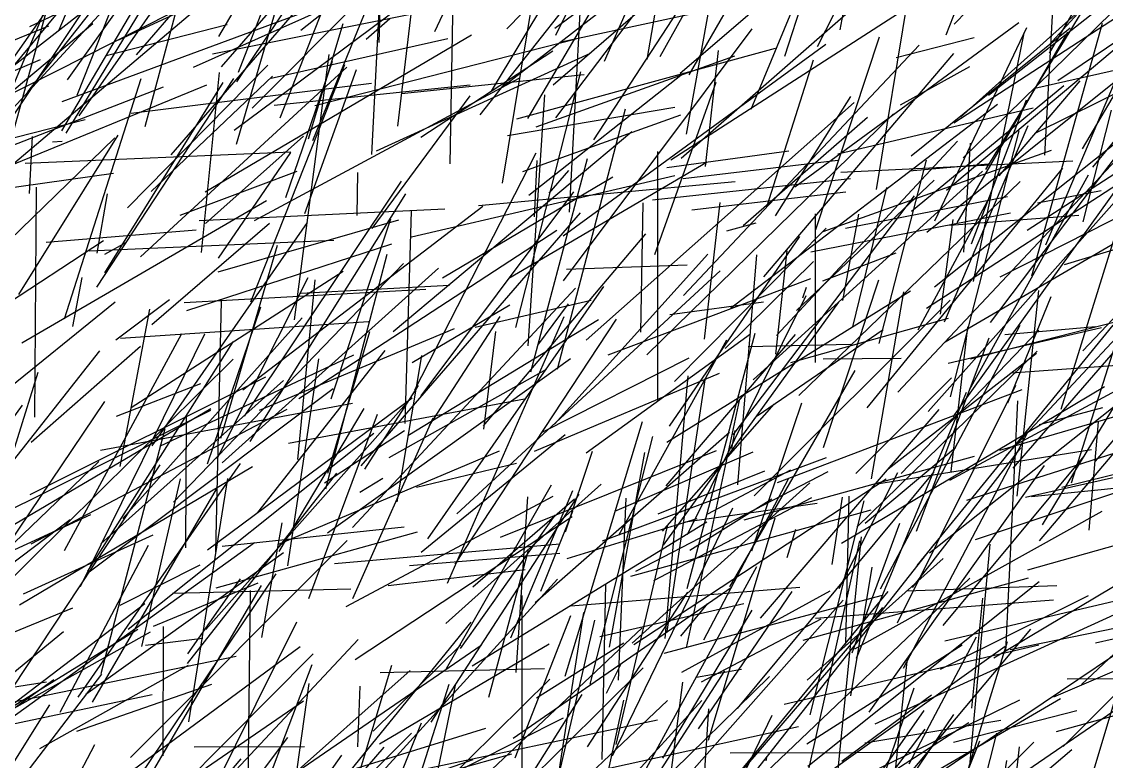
# Model space of a CAD drawing. Header units: metres. Extents: x 0 to 1019, y 0 to 619.
# Drawn here: x 688.9 to 769.9, y 428.6 to 483.8 of the extents above; entities that cross this region are included whole.
import ezdxf

# ---------------------------------------------------------------- set-up
doc = ezdxf.new("R2010")
doc.units = ezdxf.units.M

msp = doc.modelspace()

# ---------------------------------------------------------------- linework, layer by layer
at = {"color": 214}
for p, q in [((750.043, 483.164), (753.669, 502.077)), ((709.646, 455.63), (728.902, 468.195)), ((695.967, 460.005), (699.981, 463.027)), ((717.32, 414.732), (721.322, 434.234))]:
    msp.add_line(p, q, dxfattribs=at)
at = {"color": 133}
msp.add_line((715.636, 482.208), (716.243, 501.966), dxfattribs=at)
at = {"color": 111}
for p, q in [((748.355, 481.903), (758.179, 501.131)), ((691.941, 475.614), (699.178, 487.885))]:
    msp.add_line(p, q, dxfattribs=at)
at = {"color": 96}
for p, q in [((735.649, 480.931), (738.556, 498.116)), ((720.939, 473.142), (721.266, 491.117)), ((762.433, 451.382), (778.562, 468.642))]:
    msp.add_line(p, q, dxfattribs=at)
at = {"color": 220}
for p, q in [((697.51, 481.288), (711.712, 497.722)), ((743.178, 459.523), (750.854, 459.691)), ((751.296, 446.037), (764.749, 459.169)), ((725.788, 428.806), (729.94, 439.43))]:
    msp.add_line(p, q, dxfattribs=at)
at = {"color": 38}
for p, q in [((703.669, 482.648), (712.483, 497.7)), ((689.664, 452.39), (697.816, 459.534))]:
    msp.add_line(p, q, dxfattribs=at)
at = {"color": 165}
for p, q in [((725.171, 483.234), (739.204, 497.679)), ((748.2, 458.319), (748.202, 469.416)), ((712.696, 419.208), (728.365, 434.688)), ((735.456, 412.356), (744.972, 431.996))]:
    msp.add_line(p, q, dxfattribs=at)
at = {"color": 60}
for p, q in [((738.771, 479.79), (748.84, 497.286)), ((741.971, 451.9), (742.221, 453.251))]:
    msp.add_line(p, q, dxfattribs=at)
at = {"color": 250}
for p, q in [((691.741, 483.148), (697.363, 496.404)), ((758.497, 429.979), (767.708, 432.346))]:
    msp.add_line(p, q, dxfattribs=at)
at = {"color": 7}
for p, q in [((692.374, 479.423), (704.475, 496.441)), ((732.304, 445.006), (749.019, 451.224)), ((675.782, 433.95), (692.579, 446.599)), ((739.426, 419.888), (740.243, 432.481))]:
    msp.add_line(p, q, dxfattribs=at)
at = {"color": 129}
for p, q in [((703.87, 480.383), (718.146, 496.899)), ((702.376, 466.541), (703.708, 479.972))]:
    msp.add_line(p, q, dxfattribs=at)
at = {"color": 181}
for p, q in [((706.146, 477.319), (725.413, 496.624)), ((702.194, 468.926), (720.537, 469.783))]:
    msp.add_line(p, q, dxfattribs=at)
at = {"color": 35}
for p, q in [((736.612, 481.168), (745.253, 496.666)), ((736.215, 466.376), (740.79, 479.241)), ((749.875, 473.911), (764.453, 477.343))]:
    msp.add_line(p, q, dxfattribs=at)
at = {"color": 246}
for p, q in [((745.919, 481.192), (751.046, 497.007)), ((705.122, 480), (711.323, 495.926)), ((677.555, 469.636), (694.264, 483.621)), ((757.99, 471.191), (772.473, 483.351)), ((761.911, 472.258), (767.964, 479.342))]:
    msp.add_line(p, q, dxfattribs=at)
at = {"color": 241}
for p, q in [((757.972, 482.787), (763.411, 496.852)), ((737.144, 438.235), (739.959, 457.04))]:
    msp.add_line(p, q, dxfattribs=at)
at = {"color": 15}
for p, q in [((693.084, 478.287), (699.875, 495.34)), ((684.116, 438.267), (690.188, 457.591))]:
    msp.add_line(p, q, dxfattribs=at)
at = {"color": 24}
for p, q in [((724.027, 478.57), (733.739, 494.812)), ((763.884, 448.273), (772.355, 450.18))]:
    msp.add_line(p, q, dxfattribs=at)
at = {"color": 140}
for p, q in [((683.527, 474.654), (699.7, 494.127)), ((679.775, 471.26), (699.524, 478.897)), ((766.544, 454.836), (770.872, 468.754)), ((689.656, 444.788), (708.772, 454.849)), ((747.584, 434.616), (757.731, 443.699))]:
    msp.add_line(p, q, dxfattribs=at)
at = {"color": 183}
for p, q in [((709.782, 483.136), (723.542, 494.033)), ((752.788, 449.268), (768.813, 451.823))]:
    msp.add_line(p, q, dxfattribs=at)
at = {"color": 57}
for p, q in [((719.789, 483.034), (725.035, 494.098)), ((698.161, 475.938), (701.213, 487.243)), ((696.327, 460.152), (714.839, 461.377)), ((751.101, 421.119), (755.577, 434.04)), ((751.885, 429.947), (762.046, 431.626))]:
    msp.add_line(p, q, dxfattribs=at)
at = {"color": 189}
for p, q in [((723.186, 476.821), (737.268, 494.692)), ((729.391, 464.416), (743.475, 483.233)), ((713.658, 440.707), (719.658, 454.198)), ((737.99, 422.384), (753.243, 440.034))]:
    msp.add_line(p, q, dxfattribs=at)
at = {"color": 6}
for p, q in [((726.723, 476.545), (737.119, 494.142)), ((688.743, 463.403), (696.158, 475.292)), ((723.456, 453.355), (724.337, 460.645))]:
    msp.add_line(p, q, dxfattribs=at)
at = {"color": 3}
for p, q in [((728.628, 479.057), (746.483, 494.464)), ((748.77, 468.102), (765.828, 474.164))]:
    msp.add_line(p, q, dxfattribs=at)
at = {"color": 16}
for p, q in [((728.741, 483.279), (743.922, 494.509)), ((735.611, 458.899), (754.037, 476.885))]:
    msp.add_line(p, q, dxfattribs=at)
at = {"color": 243}
for p, q in [((732.446, 480.817), (738.468, 494.493)), ((758.567, 483.582), (765.548, 490.79)), ((724.952, 478.984), (732.635, 484.923))]:
    msp.add_line(p, q, dxfattribs=at)
at = {"color": 178}
for p, q in [((689.415, 478.535), (700.925, 493.196)), ((741.583, 468.146), (743.772, 468.753)), ((718.428, 449.02), (725.887, 450.821))]:
    msp.add_line(p, q, dxfattribs=at)
at = {"color": 81}
for p, q in [((708.243, 476.579), (714.824, 493.288)), ((697.188, 427.877), (709.738, 437.125)), ((735.758, 414.601), (738.294, 434.459))]:
    msp.add_line(p, q, dxfattribs=at)
at = {"color": 121}
for p, q in [((710.691, 474.901), (718.292, 493.602)), ((728.824, 476.585), (736.388, 486.568)), ((743.559, 457.018), (760.683, 472.61)), ((764.93, 445.004), (779.445, 462.175)), ((734.657, 437.277), (753.47, 449.64))]:
    msp.add_line(p, q, dxfattribs=at)
at = {"color": 235}
for p, q in [((738.566, 475.379), (741.761, 493.095)), ((693.974, 466.656), (712.245, 467.464)), ((688.322, 434.101), (699.294, 450.691))]:
    msp.add_line(p, q, dxfattribs=at)
at = {"color": 130}
for p, q in [((765.607, 481.979), (776.239, 493.664)), ((726.767, 459.56), (728, 478.306)), ((748.744, 464.421), (754.233, 466.505)), ((684.026, 430.453), (698.698, 433.533))]:
    msp.add_line(p, q, dxfattribs=at)
at = {"color": 68}
for p, q in [((765.322, 473.788), (766.355, 492.495)), ((701.77, 480.377), (713.332, 485.538)), ((717.298, 478.397), (730.933, 479.83)), ((695.21, 421.75), (706.839, 441.67))]:
    msp.add_line(p, q, dxfattribs=at)
at = {"color": 10}
for p, q in [((768.134, 474.265), (778.722, 492.293)), ((736.037, 470.459), (750.808, 472.055)), ((703.92, 450.834), (720.063, 465.374)), ((733.338, 429.817), (737.162, 446.116))]:
    msp.add_line(p, q, dxfattribs=at)
at = {"color": 225}
for p, q in [((704.979, 474.615), (709.987, 491.681)), ((754.551, 477.557), (759.719, 480.428)), ((758.104, 458.272), (769.565, 460.934)), ((748.771, 458.607), (754.597, 458.656))]:
    msp.add_line(p, q, dxfattribs=at)
at = {"color": 42}
for p, q in [((738.093, 479.911), (751.822, 491.712)), ((743.403, 477.223), (749.609, 492.167))]:
    msp.add_line(p, q, dxfattribs=at)
at = {"color": 114}
for p, q in [((759.219, 473.599), (777.945, 491.955)), ((697.132, 476.922), (715.06, 479.183)), ((705.445, 456.274), (723.371, 469.999))]:
    msp.add_line(p, q, dxfattribs=at)
at = {"color": 131}
for p, q in [((761.121, 478.273), (778.495, 491.957)), ((747.86, 466.586), (762.764, 469.503)), ((697.921, 437.118), (700.803, 449.646)), ((729.932, 440.156), (747.032, 441.556)), ((729.391, 427.301), (746.925, 431.159))]:
    msp.add_line(p, q, dxfattribs=at)
at = {"color": 107}
for p, q in [((766.29, 479.381), (784.836, 491.775)), ((676.849, 456.569), (695.893, 475.099)), ((680.068, 450.005), (695.919, 462.858)), ((685.095, 439.147), (704.737, 458.58))]:
    msp.add_line(p, q, dxfattribs=at)
at = {"color": 154}
for p, q in [((700.095, 473.816), (715.269, 491.324)), ((738.565, 437.028), (742.542, 455.494)), ((723.821, 433.344), (726.78, 444.328))]:
    msp.add_line(p, q, dxfattribs=at)
at = {"color": 123}
for p, q in [((728.813, 482.765), (733.051, 491.297)), ((687.205, 479.609), (698.203, 488.204)), ((766.583, 449.01), (779.931, 452.307)), ((736.899, 436.641), (753.216, 440.97)), ((752.66, 431.353), (770.8, 439.634))]:
    msp.add_line(p, q, dxfattribs=at)
at = {"color": 52}
for p, q in [((765.679, 481.404), (771.134, 490.833)), ((768.899, 472.896), (779.05, 485.223))]:
    msp.add_line(p, q, dxfattribs=at)
at = {"color": 55}
for p, q in [((693.245, 476.725), (702.868, 490.563)), ((703.615, 465.08), (717.096, 468.961)), ((756.715, 410.81), (761.747, 430.656))]:
    msp.add_line(p, q, dxfattribs=at)
at = {"color": 115}
for p, q in [((715.089, 473.85), (715.896, 489.867)), ((683.596, 476.051), (702.351, 485.577)), ((742.8, 468.56), (752.076, 476.646)), ((700.775, 469.326), (709.507, 472.609)), ((747.564, 429.865), (759.155, 437.251))]:
    msp.add_line(p, q, dxfattribs=at)
at = {"color": 150}
for p, q in [((724.838, 471.718), (727.859, 489.923)), ((736.979, 437.729), (738.712, 457.338)), ((733.758, 424.119), (744.77, 434.89))]:
    msp.add_line(p, q, dxfattribs=at)
at = {"color": 210}
for p, q in [((705.004, 479.28), (711.834, 489.42)), ((691.258, 474.784), (691.967, 474.832))]:
    msp.add_line(p, q, dxfattribs=at)
at = {"color": 180}
for p, q in [((759.039, 476.628), (773.068, 489.224)), ((686.907, 481.794), (690.969, 483.458)), ((741.456, 459.372), (748.059, 465.855)), ((752.222, 432.237), (765.299, 450.648)), ((726.311, 426.16), (726.314, 440.93))]:
    msp.add_line(p, q, dxfattribs=at)
at = {"color": 54}
for p, q in [((760.918, 472.737), (771.127, 489.506)), ((679.522, 467.767), (695.837, 485.49)), ((687.043, 443.382), (695.155, 455.408))]:
    msp.add_line(p, q, dxfattribs=at)
at = {"color": 72}
for p, q in [((738.189, 473.564), (755.743, 489.001)), ((726.806, 470.824), (738.268, 479.86)), ((745.252, 458.951), (746.081, 466.654)), ((731.315, 421.331), (733.9, 433.131))]:
    msp.add_line(p, q, dxfattribs=at)
at = {"color": 188}
msp.add_line((687.008, 472.047), (705.728, 487.884), dxfattribs=at)
at = {"color": 87}
for p, q in [((689.564, 483.413), (698.355, 487.611)), ((768.156, 459.2), (784.424, 476.394)), ((750.102, 472.523), (767.42, 473.366)), ((738.977, 469.719), (750.467, 471.065)), ((755.758, 445.729), (761.167, 460.16))]:
    msp.add_line(p, q, dxfattribs=at)
at = {"color": 205}
for p, q in [((717.035, 475.961), (718.41, 487.652)), ((711.806, 450.062), (714.947, 460.635))]:
    msp.add_line(p, q, dxfattribs=at)
at = {"color": 122}
msp.add_line((684.825, 471.511), (695.195, 487.067), dxfattribs=at)
at = {"color": 135}
for p, q in [((704.821, 475.669), (720.244, 487.165)), ((756.707, 444.126), (772.864, 456.943))]:
    msp.add_line(p, q, dxfattribs=at)
at = {"color": 37}
msp.add_line((686.377, 468.428), (691.288, 486.385), dxfattribs=at)
at = {"color": 110}
for p, q in [((692.275, 475.445), (698.808, 486.172)), ((745.226, 469.267), (750.849, 478.167)), ((761.123, 425.927), (777.859, 437.398)), ((675.588, 432.163), (690.799, 434.487))]:
    msp.add_line(p, q, dxfattribs=at)
at = {"color": 27}
msp.add_line((696.191, 482.407), (704.914, 486.444), dxfattribs=at)
at = {"color": 194}
for p, q in [((758.523, 476.214), (773.335, 485.841)), ((747.745, 428.062), (751.512, 445.002)), ((698.778, 438.645), (706.593, 441.876)), ((687.022, 431.874), (697.626, 438.415))]:
    msp.add_line(p, q, dxfattribs=at)
at = {"color": 187}
for p, q in [((682.75, 465.727), (690.925, 485.202)), ((701.828, 429.644), (710.061, 429.656))]:
    msp.add_line(p, q, dxfattribs=at)
at = {"color": 64}
for p, q in [((685.482, 477.001), (691.116, 485.009)), ((736.48, 425.025), (750.284, 440.592))]:
    msp.add_line(p, q, dxfattribs=at)
at = {"color": 19}
msp.add_line((691.962, 477.809), (711.709, 485.103), dxfattribs=at)
at = {"color": 163}
for p, q in [((729.224, 482.268), (744.011, 485.459)), ((720.745, 441.844), (729.446, 461.764)), ((722.638, 441.589), (730.224, 448.143))]:
    msp.add_line(p, q, dxfattribs=at)
at = {"color": 58}
for p, q in [((729.846, 469.533), (730.686, 485.385)), ((747.262, 463.155), (747.533, 463.959))]:
    msp.add_line(p, q, dxfattribs=at)
at = {"color": 218}
for p, q in [((731.653, 474.935), (738.297, 485.128)), ((694.552, 463.947), (704.792, 479.531)), ((700.288, 447.888), (717.458, 465.71)), ((696.026, 454.314), (702.327, 456.76)), ((738.231, 435.21), (749.29, 441.285))]:
    msp.add_line(p, q, dxfattribs=at)
at = {"color": 137}
for p, q in [((752.768, 471.232), (755.149, 485.736)), ((718.293, 456.277), (727.354, 473.984)), ((750.434, 468.35), (762.537, 470.718)), ((713.852, 436.167), (730.035, 446.839)), ((732.289, 428.696), (732.543, 441.775))]:
    msp.add_line(p, q, dxfattribs=at)
at = {"color": 175}
for p, q in [((703.199, 481.368), (718.087, 484.356)), ((766.203, 430.791), (771.524, 432.251))]:
    msp.add_line(p, q, dxfattribs=at)
at = {"color": 160}
for p, q in [((737.412, 473.45), (754.762, 484.631)), ((687.61, 472.821), (702.764, 479.051)), ((766.789, 465.631), (772.71, 467.439)), ((693.327, 441.613), (702.622, 460.453)), ((702.828, 444.351), (718.105, 455.675))]:
    msp.add_line(p, q, dxfattribs=at)
at = {"color": 247}
for p, q in [((695.249, 481.233), (704.279, 483.551)), ((732.106, 437.879), (742.846, 440.333))]:
    msp.add_line(p, q, dxfattribs=at)
at = {"color": 192}
for p, q in [((710.364, 475.029), (712.941, 483.615)), ((707.794, 477.54), (722.429, 479.048)), ((759.843, 467.189), (763.966, 477.939)), ((752.966, 459.751), (756.485, 473.428)), ((706.576, 447.121), (716.082, 459.219))]:
    msp.add_line(p, q, dxfattribs=at)
at = {"color": 75}
for p, q in [((714.657, 482.461), (716.421, 483.995)), ((764.703, 475.48), (780.563, 483.356)), ((749.448, 443.25), (750.212, 448.279)), ((733.904, 424.978), (743.817, 443.089))]:
    msp.add_line(p, q, dxfattribs=at)
at = {"color": 119}
for p, q in [((746.653, 471.438), (763.378, 483.698)), ((746.085, 443.76), (746.743, 445.892))]:
    msp.add_line(p, q, dxfattribs=at)
at = {"color": 164}
for p, q in [((764.356, 464.797), (769.632, 483.648)), ((731.387, 434.321), (736.063, 452.803)), ((734.429, 442.387), (752.358, 447.325))]:
    msp.add_line(p, q, dxfattribs=at)
at = {"color": 78}
for p, q in [((702.641, 471.056), (722.537, 482.769)), ((759.765, 458.601), (779.182, 463.569))]:
    msp.add_line(p, q, dxfattribs=at)
at = {"color": 138}
for p, q in [((748.237, 468.249), (752.993, 482.628)), ((752.055, 454.946), (766.66, 472.823)), ((696.89, 438.408), (715.24, 453.059))]:
    msp.add_line(p, q, dxfattribs=at)
at = {"color": 195}
for p, q in [((754.233, 481.091), (760.04, 482.573)), ((718.764, 455.834), (730.174, 471.059)), ((712.046, 455.606), (716.508, 469.035)), ((713.169, 440.11), (728.613, 448.345))]:
    msp.add_line(p, q, dxfattribs=at)
at = {"color": 22}
for p, q in [((755.36, 473.742), (767.218, 483.291)), ((720.655, 435.473), (728.489, 449.186))]:
    msp.add_line(p, q, dxfattribs=at)
at = {"color": 120}
msp.add_line((757.104, 468.901), (763.975, 483.327), dxfattribs=at)
at = {"color": 249}
for p, q in [((758.779, 468.745), (767.05, 482.978)), ((758.246, 449.531), (771.58, 456.732)), ((694.879, 435.12), (699.648, 453.401)), ((701.381, 422.636), (709.477, 438.971))]:
    msp.add_line(p, q, dxfattribs=at)
at = {"color": 12}
for p, q in [((760.002, 464.375), (763.783, 482.896)), ((703.437, 444.204), (703.861, 462.923)), ((743.639, 448.38), (758.259, 462.987)), ((697.802, 427.474), (707.954, 442.541)), ((752.464, 410.138), (760.486, 430.084))]:
    msp.add_line(p, q, dxfattribs=at)
at = {"color": 39}
for p, q in [((707.582, 479.558), (720.77, 482.507)), ((679.072, 476.177), (690.352, 480.932)), ((692.134, 461.59), (697.859, 479.513)), ((719.391, 453.616), (724.674, 461.746))]:
    msp.add_line(p, q, dxfattribs=at)
at = {"color": 229}
for p, q in [((710.822, 477.514), (730.34, 482.488)), ((683.74, 443.529), (703.078, 454.895))]:
    msp.add_line(p, q, dxfattribs=at)
at = {"color": 134}
msp.add_line((725.906, 476.509), (745.214, 481.789), dxfattribs=at)
at = {"color": 216}
for p, q in [((729.378, 467.786), (748.966, 482.091)), ((703.824, 452.688), (708.04, 467.094)), ((734.529, 437.364), (747.79, 449.346)), ((693.073, 430.809), (703.138, 434.303))]:
    msp.add_line(p, q, dxfattribs=at)
at = {"color": 102}
for p, q in [((738.349, 463.325), (755.955, 482.013)), ((759.713, 456.276), (768.581, 472.32)), ((696.304, 440.216), (702.277, 443.217))]:
    msp.add_line(p, q, dxfattribs=at)
at = {"color": 190}
for p, q in [((764.583, 478.792), (780.032, 482.307)), ((762.959, 450.44), (775.259, 464.615)), ((701.334, 435.856), (712.462, 450.068)), ((708.602, 421.849), (722.497, 438.94)), ((745.878, 432.818), (764.88, 437.242))]:
    msp.add_line(p, q, dxfattribs=at)
at = {"color": 170}
for p, q in [((709.321, 461.509), (711.894, 481.301)), ((696.501, 446.685), (709.889, 461.665)), ((715.874, 420.27), (735.269, 438.526))]:
    msp.add_line(p, q, dxfattribs=at)
at = {"color": 171}
for p, q in [((715.443, 474.134), (731.405, 481.403)), ((737.108, 452.374), (755.288, 463.666)), ((717.778, 452.869), (732.008, 461.534)), ((691.388, 420.33), (709.986, 433.07))]:
    msp.add_line(p, q, dxfattribs=at)
at = {"color": 128}
msp.add_line((718.751, 475.148), (728.603, 481.591), dxfattribs=at)
at = {"color": 232}
for p, q in [((727.349, 475.921), (742.185, 481.206)), ((713.999, 469.289), (714.037, 472.507)), ((689.934, 454.235), (690.044, 471.407)), ((767.314, 449.343), (773.63, 469.238)), ((711.543, 449.339), (717.529, 453.251))]:
    msp.add_line(p, q, dxfattribs=at)
at = {"color": 45}
for p, q in [((739.987, 472.942), (740.959, 481.618)), ((725.316, 464.607), (740.115, 473.299)), ((761.513, 436.291), (778.28, 446.271))]:
    msp.add_line(p, q, dxfattribs=at)
at = {"color": 62}
msp.add_line((744.357, 464.729), (758.524, 481.381), dxfattribs=at)
at = {"color": 196}
for p, q in [((696.85, 469.874), (707.324, 480.507)), ((711.54, 418.996), (716.585, 435.723)), ((744.519, 428.598), (744.602, 428.95))]:
    msp.add_line(p, q, dxfattribs=at)
at = {"color": 49}
for p, q in [((697.821, 466.22), (713.221, 480.375)), ((722.225, 418.999), (737.167, 433.088))]:
    msp.add_line(p, q, dxfattribs=at)
at = {"color": 167}
for p, q in [((706.054, 462.854), (713.072, 480.56)), ((769.115, 450.967), (778.729, 462.206))]:
    msp.add_line(p, q, dxfattribs=at)
at = {"color": 230}
for p, q in [((708.671, 470.638), (712.159, 480.822)), ((750.253, 462.948), (751.439, 469.397)), ((762.413, 436.765), (763.317, 455.456))]:
    msp.add_line(p, q, dxfattribs=at)
at = {"color": 56}
for p, q in [((710.087, 469.451), (713.951, 480.204)), ((714.192, 448.634), (715.92, 449.702))]:
    msp.add_line(p, q, dxfattribs=at)
at = {"color": 48}
for p, q in [((744.596, 470.027), (748.068, 480.906)), ((759.494, 448.045), (776.77, 453.551)), ((677.286, 434.239), (694.697, 450.933))]:
    msp.add_line(p, q, dxfattribs=at)
at = {"color": 80}
for p, q in [((756.505, 468.051), (772.436, 480.811)), ((693.731, 433.567), (708.482, 444.138))]:
    msp.add_line(p, q, dxfattribs=at)
at = {"color": 201}
for p, q in [((698.605, 471.081), (707.67, 479.691)), ((741.347, 424.742), (759.722, 442.235))]:
    msp.add_line(p, q, dxfattribs=at)
at = {"color": 237}
for p, q in [((706.327, 468.931), (726.088, 479.546)), ((686.517, 430.626), (706.327, 444.9)), ((717.53, 427.677), (736.422, 431.659))]:
    msp.add_line(p, q, dxfattribs=at)
at = {"color": 139}
for p, q in [((725.845, 460.935), (730.686, 480.01)), ((703.533, 451.154), (710.322, 464.664))]:
    msp.add_line(p, q, dxfattribs=at)
at = {"color": 104}
for p, q in [((695.146, 465.027), (703.992, 479.231)), ((746.783, 462.2), (757.068, 471.941)), ((727.711, 441.255), (730.08, 447.235))]:
    msp.add_line(p, q, dxfattribs=at)
at = {"color": 153}
for p, q in [((755.373, 469.631), (766.748, 478.988)), ((706.412, 419.034), (718.052, 430.662))]:
    msp.add_line(p, q, dxfattribs=at)
at = {"color": 59}
for p, q in [((765.401, 467.109), (770.523, 479.195)), ((713.638, 445.998), (730.297, 463.875)), ((738.656, 445.481), (747.522, 463.32)), ((708.828, 443.156), (711.121, 458.589)), ((751.117, 416.625), (764.494, 429.976))]:
    msp.add_line(p, q, dxfattribs=at)
at = {"color": 184}
for p, q in [((715.105, 468.331), (722.426, 478.232)), ((711.665, 448.886), (716.24, 466.411)), ((692.778, 461.005), (693.453, 464.68)), ((703.583, 417.274), (710.643, 435.772))]:
    msp.add_line(p, q, dxfattribs=at)
at = {"color": 125}
for p, q in [((731.091, 460.001), (751.09, 477.729)), ((736.441, 455.507), (736.446, 474.069))]:
    msp.add_line(p, q, dxfattribs=at)
at = {"color": 212}
for p, q in [((725.213, 475.263), (737.699, 477.374)), ((743.844, 454.344), (753.258, 460.798)), ((736.472, 447.034), (744.416, 450.244))]:
    msp.add_line(p, q, dxfattribs=at)
at = {"color": 126}
for p, q in [((728.949, 457.822), (734.018, 477.26)), ((742.887, 446.584), (760.076, 451.331))]:
    msp.add_line(p, q, dxfattribs=at)
at = {"color": 41}
for p, q in [((741.863, 462.377), (761.787, 477.602)), ((753.055, 441.43), (763.497, 461.101))]:
    msp.add_line(p, q, dxfattribs=at)
at = {"color": 245}
for p, q in [((761.261, 461.298), (773.029, 476.897)), ((757.732, 438.693), (768.261, 451.339)), ((764.057, 442.858), (777.158, 446.556)), ((757.851, 437.545), (772.7, 441.043))]:
    msp.add_line(p, q, dxfattribs=at)
at = {"color": 149}
for p, q in [((768.183, 468.831), (770.298, 477.161)), ((727.288, 440.412), (741.784, 453.131)), ((682.261, 429.086), (698.558, 438.229))]:
    msp.add_line(p, q, dxfattribs=at)
at = {"color": 124}
for p, q in [((678.561, 472.609), (693.693, 476.456)), ((701.087, 462.812), (719.116, 463.786))]:
    msp.add_line(p, q, dxfattribs=at)
at = {"color": 231}
for p, q in [((726.353, 472.571), (738.153, 476.811)), ((754.596, 450.027), (764.873, 460.73))]:
    msp.add_line(p, q, dxfattribs=at)
at = {"color": 240}
for p, q in [((716.683, 460.647), (734.486, 475.57)), ((737.333, 461.898), (744.315, 462.854)), ((736.773, 445.724), (745.115, 455.225)), ((739.859, 437.621), (746.19, 449.647)), ((694.229, 432.974), (703.496, 448.877)), ((691.83, 432.225), (698.418, 444.699))]:
    msp.add_line(p, q, dxfattribs=at)
at = {"color": 99}
for p, q in [((757.836, 461.36), (764.075, 476.015)), ((706.874, 437.799), (708.4, 446.345)), ((756.481, 417.742), (762.529, 437.498))]:
    msp.add_line(p, q, dxfattribs=at)
at = {"color": 11}
for p, q in [((758.295, 455.758), (763.418, 475.61)), ((766.69, 429.67), (775.332, 438.309)), ((745.305, 424.336), (763.456, 433.134))]:
    msp.add_line(p, q, dxfattribs=at)
at = {"color": 182}
for p, q in [((764.005, 468.204), (775.204, 475.46)), ((746.96, 455.866), (763.479, 471.835)), ((744.093, 439.25), (757.432, 454.811)), ((690.294, 429.507), (701.403, 435.734))]:
    msp.add_line(p, q, dxfattribs=at)
at = {"color": 61}
msp.add_line((689.543, 470.947), (689.759, 475.196), dxfattribs=at)
at = {"color": 118}
for p, q in [((702.672, 468.688), (709.998, 475.209)), ((745.377, 449.37), (763.626, 456.321)), ((680.914, 440.89), (694.114, 446.985)), ((727.347, 420.215), (731.735, 439.082)), ((735.904, 426.743), (741.435, 435.316))]:
    msp.add_line(p, q, dxfattribs=at)
at = {"color": 228}
for p, q in [((745.284, 460.337), (758.812, 474.855)), ((710.377, 440.703), (715.52, 454.473))]:
    msp.add_line(p, q, dxfattribs=at)
at = {"color": 67}
for p, q in [((756.497, 462.381), (775.557, 474.771)), ((718.056, 467.696), (737.711, 472.274)), ((685.109, 432.336), (704.957, 436.413))]:
    msp.add_line(p, q, dxfattribs=at)
at = {"color": 69}
for p, q in [((757.093, 463.98), (771.041, 475.075)), ((693.16, 433.334), (705.274, 450.793))]:
    msp.add_line(p, q, dxfattribs=at)
at = {"color": 97}
for p, q in [((759.277, 466.561), (759.765, 474.692)), ((768.645, 445.812), (769.343, 453.889))]:
    msp.add_line(p, q, dxfattribs=at)
at = {"color": 221}
for p, q in [((689.21, 473.193), (709.039, 474.056)), ((717.57, 453.761), (718.054, 469.618)), ((747.646, 428.197), (764.893, 441.977))]:
    msp.add_line(p, q, dxfattribs=at)
at = {"color": 85}
for p, q in [((703.647, 466.106), (709.03, 473.987)), ((769.102, 437.391), (778.39, 439.505))]:
    msp.add_line(p, q, dxfattribs=at)
at = {"color": 209}
for p, q in [((737.107, 472.882), (746.225, 474.129)), ((761.994, 464.723), (775.151, 471.416)), ((725.641, 430.284), (741.922, 441.541)), ((702.228, 421.391), (717.951, 435.326))]:
    msp.add_line(p, q, dxfattribs=at)
at = {"color": 14}
for p, q in [((754.352, 456.103), (771.455, 474.303)), ((714.286, 450.604), (730.673, 469.501)), ((694.831, 451.775), (713.645, 455.28))]:
    msp.add_line(p, q, dxfattribs=at)
at = {"color": 34}
for p, q in [((726.964, 457.627), (731.175, 473.549)), ((750.467, 437.278), (750.731, 448.355)), ((749.614, 425.015), (759.665, 431.458))]:
    msp.add_line(p, q, dxfattribs=at)
at = {"color": 199}
for p, q in [((727.221, 469.208), (727.436, 473.407)), ((688.949, 459.781), (707.224, 470.424))]:
    msp.add_line(p, q, dxfattribs=at)
at = {"color": 32}
for p, q in [((738.329, 472.057), (749.87, 473.416)), ((732.724, 458.9), (747.869, 464.587)), ((749.725, 426.165), (751.628, 445.302)), ((729.023, 427.488), (730.916, 439.658))]:
    msp.add_line(p, q, dxfattribs=at)
at = {"color": 151}
for p, q in [((755.216, 472.624), (761.092, 473.155)), ((679.06, 457), (695.059, 467.427))]:
    msp.add_line(p, q, dxfattribs=at)
at = {"color": 92}
for p, q in [((756.618, 454.66), (773.473, 473.62)), ((715.665, 429.861), (728.332, 437.313))]:
    msp.add_line(p, q, dxfattribs=at)
at = {"color": 158}
for p, q in [((681.271, 470.424), (695.793, 472.464)), ((708.177, 444.227), (714.512, 454.896))]:
    msp.add_line(p, q, dxfattribs=at)
at = {"color": 84}
for p, q in [((720.373, 464.642), (733.075, 472.18)), ((701.414, 431.502), (704.333, 449.666))]:
    msp.add_line(p, q, dxfattribs=at)
at = {"color": 227}
for p, q in [((728.32, 470.962), (729.794, 472.643)), ((728.715, 453.733), (740.181, 466.398))]:
    msp.add_line(p, q, dxfattribs=at)
at = {"color": 169}
for p, q in [((758.482, 454.26), (771.639, 472.607)), ((750.996, 460.977), (753.524, 471.378)), ((738.637, 441.464), (743.71, 460.501)), ((754.339, 438.89), (763.156, 456.629))]:
    msp.add_line(p, q, dxfattribs=at)
at = {"color": 148}
for p, q in [((705.575, 454.306), (717.305, 471.859)), ((740.177, 447.017), (746.377, 450.304))]:
    msp.add_line(p, q, dxfattribs=at)
at = {"color": 132}
for p, q in [((723.038, 470.046), (742.214, 471.829)), ((747.805, 432.037), (751.851, 448.004)), ((714.038, 429.63), (714.206, 434.166))]:
    msp.add_line(p, q, dxfattribs=at)
at = {"color": 79}
for p, q in [((694.594, 466.478), (695.348, 470.918)), ((752.394, 449.637), (754.809, 463.589)), ((692.148, 444.3), (700.912, 460.499)), ((727.22, 451.706), (741.028, 457.537)), ((722.572, 435.691), (740.082, 446.436))]:
    msp.add_line(p, q, dxfattribs=at)
at = {"color": 191}
for p, q in [((706.008, 452.439), (717.623, 470.91)), ((736.864, 444.7), (749.937, 462.816)), ((742.376, 432.508), (757.074, 450.151)), ((683.997, 420.749), (694.923, 435.061))]:
    msp.add_line(p, q, dxfattribs=at)
at = {"color": 177}
for p, q in [((742.051, 452.927), (755.603, 470.753)), ((749.976, 441.458), (754.348, 450.106))]:
    msp.add_line(p, q, dxfattribs=at)
at = {"color": 234}
msp.add_line((755.879, 460.767), (761.228, 470.683), dxfattribs=at)
at = {"color": 70}
for p, q in [((764.772, 470.23), (769.543, 471.162)), ((701.19, 444.488), (701.246, 454.298)), ((715.382, 426.282), (725.536, 429.111))]:
    msp.add_line(p, q, dxfattribs=at)
at = {"color": 4}
for p, q in [((735.165, 460.588), (735.34, 470.247)), ((762.337, 460.421), (769.106, 461.007)), ((716.313, 441.685), (726.533, 442.871)), ((743.268, 423.518), (762.367, 437.152))]:
    msp.add_line(p, q, dxfattribs=at)
at = {"color": 76}
msp.add_line((739.931, 460.073), (741.1, 470.27), dxfattribs=at)
at = {"color": 152}
for p, q in [((757.528, 461.926), (758.474, 469.001)), ((741.834, 429.179), (760.152, 429.231))]:
    msp.add_line(p, q, dxfattribs=at)
at = {"color": 200}
msp.add_line((757.884, 459.866), (773.184, 468.808), dxfattribs=at)
at = {"color": 142}
for p, q in [((758.225, 468.562), (767.866, 469.313)), ((751.142, 436.947), (769.617, 447.234)), ((712.308, 443.311), (729.129, 444.8))]:
    msp.add_line(p, q, dxfattribs=at)
at = {"color": 101}
for p, q in [((690.769, 467.299), (701.978, 468.237)), ((733.239, 447.232), (743.554, 451.665))]:
    msp.add_line(p, q, dxfattribs=at)
at = {"color": 71}
for p, q in [((698.668, 461.168), (707.446, 468.731)), ((709.565, 451.085), (710.849, 464.486)), ((706.712, 454.769), (721.255, 460.868)), ((679.762, 442.432), (689, 455.133)), ((698.225, 424.008), (710.707, 436.569))]:
    msp.add_line(p, q, dxfattribs=at)
at = {"color": 5}
for p, q in [((698.699, 452.115), (710.285, 468.763)), ((709.258, 426.239), (710.417, 434.373))]:
    msp.add_line(p, q, dxfattribs=at)
at = {"color": 162}
msp.add_line((737.67, 456.908), (749, 468.357), dxfattribs=at)
at = {"color": 206}
for p, q in [((695.158, 466.411), (696.778, 467.303)), ((725.862, 435.192), (726.731, 448.309))]:
    msp.add_line(p, q, dxfattribs=at)
at = {"color": 63}
msp.add_line((723.416, 453.607), (735.548, 467.92), dxfattribs=at)
at = {"color": 202}
for p, q in [((737.305, 453.578), (747.047, 467.721)), ((758.634, 422.03), (767.347, 429.449))]:
    msp.add_line(p, q, dxfattribs=at)
at = {"color": 255}
for p, q in [((701.284, 462.194), (716.587, 467.174)), ((748.796, 451.984), (752.931, 464.488)), ((725.475, 437.779), (730.099, 448.779))]:
    msp.add_line(p, q, dxfattribs=at)
at = {"color": 253}
for p, q in [((742.397, 449.205), (743.827, 466.372)), ((711.37, 422.853), (728.957, 442.152))]:
    msp.add_line(p, q, dxfattribs=at)
at = {"color": 172}
for p, q in [((729.609, 465.286), (738.614, 465.609)), ((685.678, 447.638), (694.776, 459.193)), ((689.095, 441.065), (698.765, 445.465)), ((717.901, 443.162), (729.123, 444.096))]:
    msp.add_line(p, q, dxfattribs=at)
at = {"color": 20}
msp.add_line((697.131, 454.964), (712.95, 465.143), dxfattribs=at)
at = {"color": 219}
msp.add_line((721.434, 447.027), (741.083, 465.167), dxfattribs=at)
at = {"color": 105}
for p, q in [((765.148, 446.205), (776.475, 464.923)), ((753.641, 450.393), (764.706, 459.025)), ((761.958, 451.773), (780.034, 457.071))]:
    msp.add_line(p, q, dxfattribs=at)
at = {"color": 224}
msp.add_line((709.781, 463.494), (720.876, 464.108), dxfattribs=at)
at = {"color": 100}
for p, q in [((719.261, 445.164), (732.412, 463.999)), ((762.749, 436.914), (772.534, 438.899))]:
    msp.add_line(p, q, dxfattribs=at)
at = {"color": 238}
for p, q in [((762.561, 455.324), (765.793, 463.26)), ((726.049, 418.1), (739.724, 433.097))]:
    msp.add_line(p, q, dxfattribs=at)
at = {"color": 23}
for p, q in [((763.255, 448.335), (764.883, 463.702)), ((694.85, 444.795), (708.498, 456.974))]:
    msp.add_line(p, q, dxfattribs=at)
at = {"color": 98}
for p, q in [((702.809, 450.763), (706.79, 462.486)), ((682.324, 418.969), (691.06, 432.775)), ((751.661, 421.919), (758.538, 432.062))]:
    msp.add_line(p, q, dxfattribs=at)
at = {"color": 13}
for p, q in [((718.094, 458.316), (725.398, 462.639)), ((734.796, 442.75), (749.153, 450.18)), ((766.99, 434.716), (781.746, 434.746)), ((762.224, 419.153), (763.445, 429.649))]:
    msp.add_line(p, q, dxfattribs=at)
at = {"color": 223}
for p, q in [((722.808, 460.969), (731.471, 462.972)), ((736.127, 442.042), (747.922, 448.254)), ((740.213, 430.14), (745.203, 446.739))]:
    msp.add_line(p, q, dxfattribs=at)
at = {"color": 31}
for p, q in [((727.476, 459.616), (729.759, 462.695)), ((739.475, 430.985), (746.455, 441.242))]:
    msp.add_line(p, q, dxfattribs=at)
at = {"color": 166}
for p, q in [((696.31, 450.564), (698.516, 462.311)), ((750.137, 444.831), (769.783, 456.533)), ((729.551, 445.675), (731.549, 451.708))]:
    msp.add_line(p, q, dxfattribs=at)
at = {"color": 168}
msp.add_line((721.313, 443.278), (733.362, 461.56), dxfattribs=at)
at = {"color": 46}
for p, q in [((746.375, 458.313), (758.125, 461.634)), ((733.516, 445.448), (741.595, 460.026)), ((748.212, 439.239), (765.966, 440.616)), ((715.174, 430.812), (721.734, 437.244)), ((732.594, 433.642), (733.678, 435.775))]:
    msp.add_line(p, q, dxfattribs=at)
at = {"color": 254}
msp.add_line((755.803, 443.165), (770.437, 461.122), dxfattribs=at)
at = {"color": 113}
for p, q in [((758.325, 450.183), (759.584, 460.978)), ((740.571, 425.353), (753.628, 441.242))]:
    msp.add_line(p, q, dxfattribs=at)
at = {"color": 17}
for p, q in [((731.09, 451.591), (743.366, 460.459)), ((708.861, 452.313), (726.488, 455.614)), ((738.145, 437.899), (740.181, 440.348)), ((715.356, 415.758), (735.346, 435.539))]:
    msp.add_line(p, q, dxfattribs=at)
at = {"color": 1}
for p, q in [((737.06, 449.116), (746.702, 460.405)), ((684.977, 411.937), (694.402, 429.807))]:
    msp.add_line(p, q, dxfattribs=at)
at = {"color": 204}
for p, q in [((693.886, 442.757), (704.728, 459.859)), ((732.835, 437.087), (735.463, 451.594)), ((680.249, 434.88), (692.776, 440.023)), ((711.125, 422.607), (729.386, 431.804))]:
    msp.add_line(p, q, dxfattribs=at)
at = {"color": 8}
for p, q in [((699.273, 452.081), (713.731, 458.907)), ((741.819, 441.571), (751.175, 457.716)), ((697.065, 428.845), (713.242, 445.049))]:
    msp.add_line(p, q, dxfattribs=at)
at = {"color": 143}
for p, q in [((711.775, 445.601), (729.923, 458.614)), ((708.058, 444.739), (724.614, 451.727)), ((739.707, 434.5), (748.617, 439.196))]:
    msp.add_line(p, q, dxfattribs=at)
at = {"color": 217}
msp.add_line((716.982, 447.914), (718.826, 458.842), dxfattribs=at)
at = {"color": 161}
msp.add_line((727.856, 453.15), (738.773, 458.664), dxfattribs=at)
at = {"color": 252}
msp.add_line((762.829, 457.548), (780.67, 458.84), dxfattribs=at)
at = {"color": 242}
for p, q in [((716.384, 451.23), (728.116, 457.821)), ((721.716, 436.97), (728.762, 446.924))]:
    msp.add_line(p, q, dxfattribs=at)
at = {"color": 47}
for p, q in [((689.579, 448.463), (707.186, 457.263)), ((693.976, 442.689), (712.208, 456.392)), ((751.914, 446.335), (758.669, 451.98)), ((760.667, 417.197), (762.479, 428.627))]:
    msp.add_line(p, q, dxfattribs=at)
at = {"color": 244}
msp.add_line((751.212, 450.041), (758.361, 457.173), dxfattribs=at)
at = {"color": 103}
msp.add_line((714.57, 450.37), (718.576, 456.61), dxfattribs=at)
at = {"color": 233}
for p, q in [((751.267, 436.251), (759.474, 456.102)), ((688.777, 440.239), (706.187, 450.552)), ((681.225, 429.382), (692.078, 438.257)), ((753.53, 425.704), (766.502, 433.235))]:
    msp.add_line(p, q, dxfattribs=at)
at = {"color": 91}
msp.add_line((702.705, 438.399), (718.041, 455.717), dxfattribs=at)
at = {"color": 30}
msp.add_line((743.45, 444.267), (747.195, 455.305), dxfattribs=at)
at = {"color": 155}
msp.add_line((684.891, 445.751), (703.076, 454.771), dxfattribs=at)
at = {"color": 112}
msp.add_line((764.93, 453.686), (769.648, 454.954), dxfattribs=at)
at = {"color": 174}
msp.add_line((729.513, 434.904), (735.302, 453.918), dxfattribs=at)
at = {"color": 226}
msp.add_line((718.773, 444.166), (729.516, 452.954), dxfattribs=at)
at = {"color": 141}
for p, q in [((754.772, 435.511), (764.071, 453.177)), ((755.19, 428.375), (760.226, 437.853))]:
    msp.add_line(p, q, dxfattribs=at)
at = {"color": 222}
for p, q in [((755.441, 441.534), (763.528, 451.943)), ((766.008, 433.378), (775.164, 437.315))]:
    msp.add_line(p, q, dxfattribs=at)
at = {"color": 173}
msp.add_line((724.688, 445.292), (740.825, 451.765), dxfattribs=at)
at = {"color": 25}
for p, q in [((760.15, 445.107), (777.39, 450.892)), ((747.286, 437.604), (764.115, 442.255))]:
    msp.add_line(p, q, dxfattribs=at)
at = {"color": 26}
msp.add_line((764.326, 448.327), (781.075, 450.028), dxfattribs=at)
at = {"color": 77}
for p, q in [((720.614, 438.849), (732.207, 449.255)), ((719.506, 431.478), (730.56, 448.5)), ((768.07, 434.282), (780.032, 445.626))]:
    msp.add_line(p, q, dxfattribs=at)
at = {"color": 146}
for p, q in [((733.507, 434.622), (734.082, 448.21)), ((738.817, 444.316), (744.957, 448.141)), ((707.633, 426.511), (723.243, 437.229))]:
    msp.add_line(p, q, dxfattribs=at)
at = {"color": 108}
for p, q in [((738.508, 446.434), (748.322, 447.813)), ((688.454, 409.134), (705.336, 428.735))]:
    msp.add_line(p, q, dxfattribs=at)
at = {"color": 117}
msp.add_line((733.04, 428.967), (742.027, 447.475), dxfattribs=at)
at = {"color": 90}
msp.add_line((729.66, 443.683), (739.371, 446.677), dxfattribs=at)
at = {"color": 213}
msp.add_line((750.942, 436.662), (754.508, 446.333), dxfattribs=at)
at = {"color": 94}
msp.add_line((703.457, 441.493), (718.488, 445.69), dxfattribs=at)
at = {"color": 88}
msp.add_line((703.916, 444.62), (717.491, 446.053), dxfattribs=at)
at = {"color": 144}
msp.add_line((742.81, 426.661), (757.076, 444.741), dxfattribs=at)
at = {"color": 29}
for p, q in [((759.733, 428.219), (761.245, 444.753)), ((736.822, 428.789), (743.49, 439.848)), ((739.329, 434.839), (742.69, 435.439))]:
    msp.add_line(p, q, dxfattribs=at)
at = {"color": 2}
for p, q in [((750.847, 433.44), (752.443, 443.052)), ((707.068, 428.011), (708.828, 430.336))]:
    msp.add_line(p, q, dxfattribs=at)
at = {"color": 95}
msp.add_line((701.348, 436.568), (705.282, 442.185), dxfattribs=at)
at = {"color": 51}
msp.add_line((700.208, 441.097), (713.516, 441.44), dxfattribs=at)
at = {"color": 179}
for p, q in [((705.789, 422.632), (706.037, 441.298)), ((683.3, 428.861), (691.346, 434.662))]:
    msp.add_line(p, q, dxfattribs=at)
at = {"color": 36}
msp.add_line((754.994, 441.271), (766.23, 441.686), dxfattribs=at)
at = {"color": 157}
msp.add_line((731.19, 429.631), (738.688, 441.181), dxfattribs=at)
at = {"color": 83}
for p, q in [((757.542, 435.444), (768.594, 440.931)), ((724.586, 423.757), (730.789, 433.542)), ((700.587, 411.642), (716.003, 429.625))]:
    msp.add_line(p, q, dxfattribs=at)
at = {"color": 66}
msp.add_line((759.873, 432.525), (760.689, 440.738), dxfattribs=at)
at = {"color": 248}
msp.add_line((681.109, 427.36), (698.145, 440.345), dxfattribs=at)
at = {"color": 197}
msp.add_line((699.506, 428.978), (699.536, 438.627), dxfattribs=at)
at = {"color": 159}
for p, q in [((747.833, 418.803), (764.287, 438.426)), ((727.39, 433.299), (733.893, 437.391))]:
    msp.add_line(p, q, dxfattribs=at)
at = {"color": 136}
msp.add_line((698.182, 437.237), (702.478, 437.752), dxfattribs=at)
at = {"color": 203}
msp.add_line((700.225, 422.863), (714.057, 437.647), dxfattribs=at)
at = {"color": 193}
msp.add_line((753.42, 425.006), (772.751, 438.002), dxfattribs=at)
at = {"color": 176}
msp.add_line((767.711, 423.677), (771.8, 437.315), dxfattribs=at)
at = {"color": 145}
msp.add_line((754.047, 426.65), (755.071, 436.252), dxfattribs=at)
at = {"color": 156}
msp.add_line((715.717, 435.186), (727.97, 435.495), dxfattribs=at)
at = {"color": 18}
msp.add_line((716.05, 419.125), (720.852, 434.324), dxfattribs=at)
at = {"color": 207}
for p, q in [((750.167, 428.576), (756.87, 433.507)), ((713.764, 418.924), (718.789, 431.435))]:
    msp.add_line(p, q, dxfattribs=at)
at = {"color": 21}
msp.add_line((743.143, 413.608), (756.328, 432.341), dxfattribs=at)
at = {"color": 109}
msp.add_line((707.983, 426.214), (723.599, 431.043), dxfattribs=at)
at = {"color": 211}
msp.add_line((748.373, 420.453), (756.391, 430.946), dxfattribs=at)
at = {"color": 74}
msp.add_line((707.721, 423.473), (722.657, 428.702), dxfattribs=at)
at = {"color": 65}
msp.add_line((707.886, 422.019), (712.846, 429.025), dxfattribs=at)

doc.saveas('drawing.dxf')
